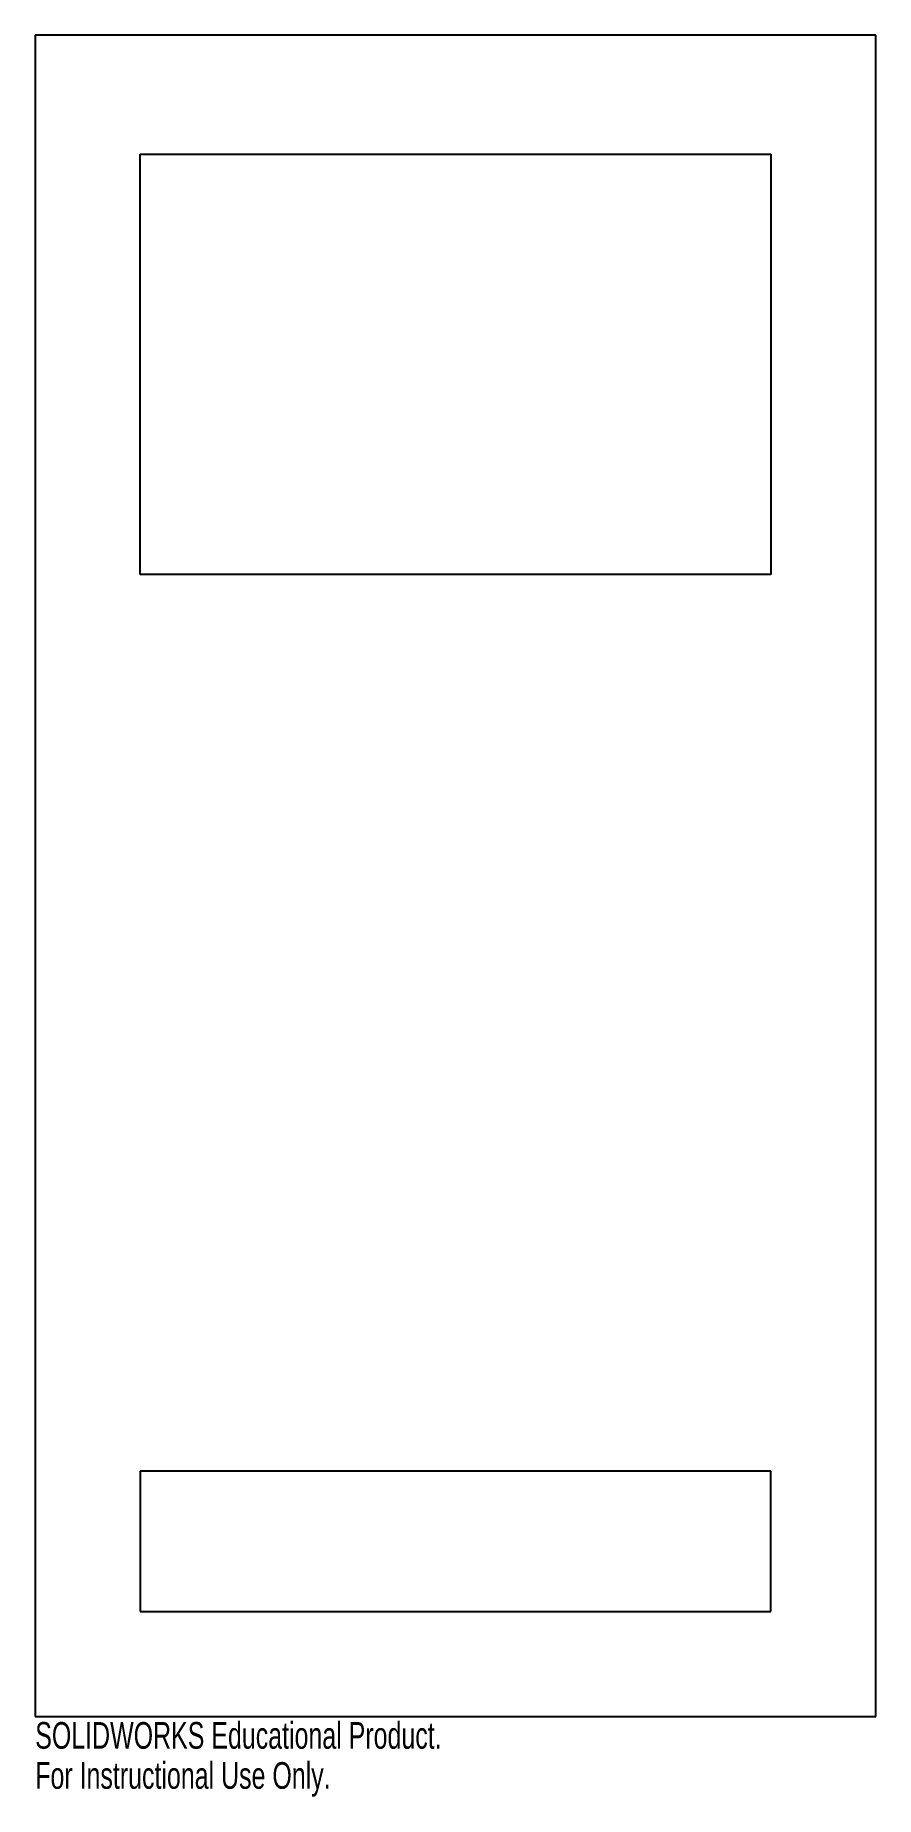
# Model space of a CAD drawing. Header units: inches. Extents: x 0 to 6, y -0.6 to 12.
import ezdxf

# ---------------------------------------------------------------- set-up
doc = ezdxf.new("R2010")
doc.units = ezdxf.units.IN
doc.header["$MEASUREMENT"] = 0
doc.styles.add('SLDTEXTSTYLE0', font='TXT', dxfattribs={"width": 0.7})

msp = doc.modelspace()

# ---------------------------------------------------------------- linework, layer by layer
at = {"color": 7, "linetype": 'Continuous', "lineweight": 25}
for p, q in [((6, 12), (0, 12)), ((0, 12), (0, 0)), ((6, 0), (6, 12)), ((0.75, 8.15), (0.75, 11.15)), ((0.75, 11.15), (5.25, 11.15)), ((5.25, 11.15), (5.25, 8.15)), ((5.25, 8.15), (0.75, 8.15)), ((0.75, 1.75), (0.75, 0.75)), ((5.25, 1.75), (0.75, 1.75)), ((5.25, 0.75), (5.25, 1.75)), ((0.75, 0.75), (5.25, 0.75)), ((0, 0), (6, 0))]:
    msp.add_line(p, q, dxfattribs=at)

# ---------------------------------------------------------------- texts
at = {"color": 7, "linetype": 'Continuous', "char_height": 0.1903, "attachment_point": 1, "style": 'SLDTEXTSTYLE0'}
for s, insert in [('SOLIDWORKS Educational Product.', (0, -0.04)), ('For Instructional Use Only.', (0, -0.326))]:
    msp.add_mtext(s, dxfattribs=dict(at, insert=insert))

doc.saveas('drawing.dxf')
